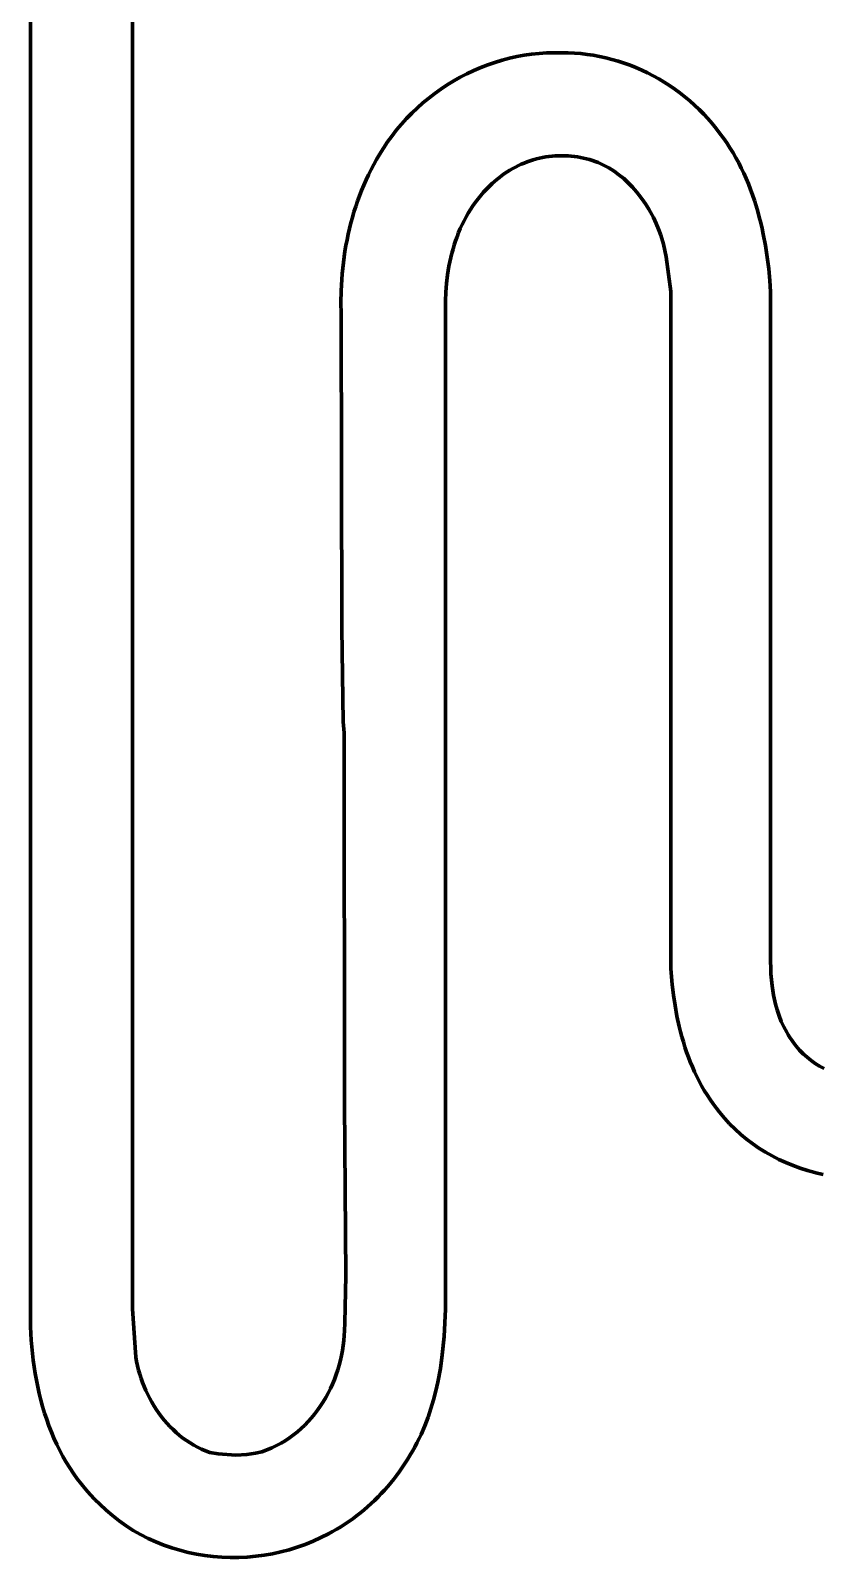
# Model space of a CAD drawing. Header units: millimetres. Extents: x 0 to 494, y 0 to 218.
# Drawn here: x 79.5 to 82.88, y 74.68 to 81.2 of the extents above; entities that cross this region are included whole.
import ezdxf

# ---------------------------------------------------------------- set-up
doc = ezdxf.new("R2010")
doc.units = ezdxf.units.MM
doc.layers.add('color#000000ff', color=7, linetype='Continuous', lineweight=100)
doc.layers.add('color#ffffffff', color=7, linetype='Continuous', lineweight=100)

msp = doc.modelspace()

# ---------------------------------------------------------------- linework, layer by layer
at = {"layer": 'color#000000ff'}
for p, q in [((79.9358, 75.7461), (79.936, 81.336)), ((79.5013, 81.2988), (79.5011, 75.6695)), ((81.4234, 81.0462), (81.3938, 81.0335)), ((81.4534, 81.0579), (81.4234, 81.0462)), ((81.4838, 81.0684), (81.4534, 81.0579)), ((81.5146, 81.0778), (81.4838, 81.0684)), ((81.5457, 81.086), (81.5146, 81.0778)), ((81.577, 81.0931), (81.5457, 81.086)), ((81.6086, 81.0989), (81.577, 81.0931)), ((81.6405, 81.1035), (81.6086, 81.0989)), ((81.6725, 81.1068), (81.6405, 81.1035)), ((81.7047, 81.1088), (81.6725, 81.1068)), ((81.7369, 81.1096), (81.7047, 81.1088)), ((81.7693, 81.1089), (81.7369, 81.1096)), ((81.7964, 81.1088), (81.7693, 81.1089)), ((81.8235, 81.1077), (81.7964, 81.1088)), ((81.8506, 81.1056), (81.8235, 81.1077)), ((81.8775, 81.1025), (81.8506, 81.1056)), ((81.9043, 81.0986), (81.8775, 81.1025)), ((81.9309, 81.0937), (81.9043, 81.0986)), ((81.9574, 81.0879), (81.9309, 81.0937)), ((81.9837, 81.0812), (81.9574, 81.0879)), ((82.0097, 81.0737), (81.9837, 81.0812)), ((82.0355, 81.0653), (82.0097, 81.0737)), ((82.061, 81.0561), (82.0355, 81.0653)), ((82.0862, 81.046), (82.061, 81.0561)), ((82.1111, 81.0352), (82.0862, 81.046)), ((81.308, 80.989), (81.2805, 80.9722)), ((81.3361, 81.0049), (81.308, 80.989)), ((81.3647, 81.0197), (81.3361, 81.0049)), ((81.3938, 81.0335), (81.3647, 81.0197)), ((82.1356, 81.0236), (82.1111, 81.0352)), ((82.1598, 81.0111), (82.1356, 81.0236)), ((82.1836, 80.998), (82.1598, 81.0111)), ((82.2069, 80.9841), (82.1836, 80.998)), ((82.2298, 80.9694), (82.2069, 80.9841)), ((81.2018, 80.916), (81.1769, 80.8955)), ((81.2274, 80.9357), (81.2018, 80.916)), ((81.2536, 80.9544), (81.2274, 80.9357)), ((81.2805, 80.9722), (81.2536, 80.9544)), ((82.2522, 80.9541), (82.2298, 80.9694)), ((82.2742, 80.938), (82.2522, 80.9541)), ((82.2956, 80.9213), (82.2742, 80.938)), ((82.3164, 80.9039), (82.2956, 80.9213)), ((81.1295, 80.8518), (81.107, 80.8288)), ((81.1528, 80.8741), (81.1295, 80.8518)), ((81.1769, 80.8955), (81.1528, 80.8741)), ((82.3367, 80.8859), (82.3164, 80.9039)), ((82.3564, 80.8672), (82.3367, 80.8859)), ((82.3755, 80.8479), (82.3564, 80.8672)), ((81.0853, 80.8049), (81.0645, 80.7803)), ((81.107, 80.8288), (81.0853, 80.8049)), ((82.3939, 80.8281), (82.3755, 80.8479)), ((82.4117, 80.8076), (82.3939, 80.8281)), ((82.4288, 80.7866), (82.4117, 80.8076)), ((82.4451, 80.765), (82.4288, 80.7866)), ((81.0258, 80.7289), (81.0079, 80.7021)), ((81.0447, 80.755), (81.0258, 80.7289)), ((81.0645, 80.7803), (81.0447, 80.755)), ((82.46, 80.7449), (82.4451, 80.765)), ((82.4743, 80.7244), (82.46, 80.7449)), ((82.4879, 80.7035), (82.4743, 80.7244)), ((80.9786, 80.6536), (80.9667, 80.6322)), ((80.9911, 80.6747), (80.9786, 80.6536)), ((81.0079, 80.7021), (80.9911, 80.6747)), ((81.6481, 80.6521), (81.6613, 80.6558)), ((81.6613, 80.6558), (81.6745, 80.6591)), ((81.6745, 80.6591), (81.6879, 80.6619)), ((81.6879, 80.6619), (81.7014, 80.6644)), ((81.7014, 80.6644), (81.7149, 80.6663)), ((81.7149, 80.6663), (81.7284, 80.6679)), ((81.7284, 80.6679), (81.742, 80.669)), ((81.742, 80.669), (81.7557, 80.6697)), ((81.7557, 80.6697), (81.7693, 80.6699)), ((81.7693, 80.6699), (81.783, 80.6696)), ((81.783, 80.6696), (81.7967, 80.6689)), ((81.7967, 80.6689), (81.8103, 80.6677)), ((81.8103, 80.6677), (81.8239, 80.666)), ((81.8239, 80.666), (81.837, 80.6645)), ((81.837, 80.6645), (81.8499, 80.6625)), ((81.8499, 80.6625), (81.8627, 80.66)), ((81.8627, 80.66), (81.8754, 80.657)), ((81.8754, 80.657), (81.8879, 80.6536)), ((81.8879, 80.6536), (81.9002, 80.6497)), ((82.5009, 80.6823), (82.4879, 80.7035)), ((82.5133, 80.6608), (82.5009, 80.6823)), ((82.5251, 80.639), (82.5133, 80.6608)), ((80.9444, 80.5887), (80.934, 80.5666)), ((80.9553, 80.6106), (80.9444, 80.5887)), ((80.9667, 80.6322), (80.9553, 80.6106)), ((81.514, 80.5856), (81.5251, 80.5935)), ((81.5251, 80.5935), (81.5365, 80.6011)), ((81.5365, 80.6011), (81.5482, 80.6083)), ((81.5482, 80.6083), (81.56, 80.6151)), ((81.56, 80.6151), (81.5721, 80.6215)), ((81.5721, 80.6215), (81.5843, 80.6276)), ((81.5843, 80.6276), (81.5968, 80.6333)), ((81.5968, 80.6333), (81.6094, 80.6386)), ((81.6094, 80.6386), (81.6222, 80.6435)), ((81.6222, 80.6435), (81.6351, 80.648)), ((81.6351, 80.648), (81.6481, 80.6521)), ((81.9002, 80.6497), (81.9124, 80.6453)), ((81.9124, 80.6453), (81.9244, 80.6406)), ((81.9244, 80.6406), (81.9363, 80.6354)), ((81.9363, 80.6354), (81.9479, 80.6298)), ((81.9479, 80.6298), (81.9594, 80.6238)), ((81.9594, 80.6238), (81.9707, 80.6175)), ((81.9707, 80.6175), (81.9926, 80.6037)), ((81.9926, 80.6037), (82.0137, 80.5885)), ((82.0137, 80.5885), (82.0339, 80.5721)), ((82.5363, 80.6169), (82.5251, 80.639)), ((82.547, 80.5946), (82.5363, 80.6169)), ((82.557, 80.5719), (82.547, 80.5946)), ((80.9242, 80.5443), (80.9148, 80.5217)), ((80.934, 80.5666), (80.9242, 80.5443)), ((81.436, 80.5142), (81.4489, 80.5278)), ((81.4489, 80.5278), (81.4623, 80.5411)), ((81.4623, 80.5411), (81.472, 80.5507)), ((81.472, 80.5507), (81.4821, 80.5599)), ((81.4821, 80.5599), (81.4924, 80.5688)), ((81.4924, 80.5688), (81.5031, 80.5774)), ((81.5031, 80.5774), (81.514, 80.5856)), ((82.0339, 80.5721), (82.0532, 80.5545)), ((82.0532, 80.5545), (82.0714, 80.5358)), ((82.0714, 80.5358), (82.0886, 80.5162)), ((82.5666, 80.5491), (82.557, 80.5719)), ((82.5756, 80.526), (82.5666, 80.5491)), ((82.5841, 80.5027), (82.5756, 80.526)), ((80.8976, 80.476), (80.8897, 80.4529)), ((80.906, 80.4989), (80.8976, 80.476)), ((80.9148, 80.5217), (80.906, 80.4989)), ((81.3899, 80.4557), (81.4006, 80.4709)), ((81.4006, 80.4709), (81.4119, 80.4857)), ((81.4119, 80.4857), (81.4236, 80.5001)), ((81.4236, 80.5001), (81.436, 80.5142)), ((82.0886, 80.5162), (82.1047, 80.4958)), ((82.1047, 80.4958), (82.1196, 80.4745)), ((82.1196, 80.4745), (82.1266, 80.4637)), ((82.1266, 80.4637), (82.1344, 80.4524)), ((82.5921, 80.4791), (82.5841, 80.5027)), ((82.5996, 80.4554), (82.5921, 80.4791)), ((80.8754, 80.4061), (80.869, 80.3825)), ((80.8823, 80.4296), (80.8754, 80.4061)), ((80.8897, 80.4529), (80.8823, 80.4296)), ((81.3522, 80.392), (81.3609, 80.4084)), ((81.3609, 80.4084), (81.3701, 80.4245)), ((81.3701, 80.4245), (81.3797, 80.4403)), ((81.3797, 80.4403), (81.3899, 80.4557)), ((82.1344, 80.4524), (82.1419, 80.4409)), ((82.1419, 80.4409), (82.1489, 80.4293)), ((82.1489, 80.4293), (82.1618, 80.4055)), ((82.1618, 80.4055), (82.1732, 80.381)), ((82.6066, 80.4316), (82.5996, 80.4554)), ((82.6131, 80.4075), (82.6066, 80.4316)), ((82.6192, 80.3834), (82.6131, 80.4075)), ((80.8576, 80.335), (80.8526, 80.311)), ((80.8631, 80.3588), (80.8576, 80.335)), ((80.869, 80.3825), (80.8631, 80.3588)), ((81.3225, 80.3241), (81.3292, 80.3414)), ((81.3292, 80.3414), (81.3364, 80.3585)), ((81.3364, 80.3585), (81.3441, 80.3754)), ((81.3441, 80.3754), (81.3522, 80.392)), ((82.1732, 80.381), (82.1833, 80.356)), ((82.1833, 80.356), (82.1921, 80.3305)), ((82.1921, 80.3305), (82.2033, 80.2915)), ((82.6248, 80.3591), (82.6192, 80.3834)), ((82.6301, 80.3347), (82.6248, 80.3591)), ((82.6393, 80.2857), (82.6301, 80.3347)), ((80.8439, 80.2628), (80.8403, 80.2386)), ((80.848, 80.2869), (80.8439, 80.2628)), ((80.8526, 80.311), (80.848, 80.2869)), ((81.3002, 80.253), (81.3051, 80.271)), ((81.3051, 80.271), (81.3104, 80.2889)), ((81.3104, 80.2889), (81.3162, 80.3066)), ((81.3162, 80.3066), (81.3225, 80.3241)), ((82.2033, 80.2915), (82.215, 80.2384)), ((82.6469, 80.2364), (82.6393, 80.2857)), ((80.8371, 80.2143), (80.8343, 80.1899)), ((80.8403, 80.2386), (80.8371, 80.2143)), ((81.282, 80.1614), (81.288, 80.1983)), ((81.288, 80.1983), (81.2916, 80.2167)), ((81.2916, 80.2167), (81.2957, 80.2349)), ((81.2957, 80.2349), (81.3002, 80.253)), ((82.215, 80.2384), (82.2348, 80.0904)), ((82.6531, 80.1869), (82.6469, 80.2364)), ((80.8301, 80.1411), (80.8286, 80.1167)), ((80.832, 80.1655), (80.8301, 80.1411)), ((80.8343, 80.1899), (80.832, 80.1655)), ((81.2775, 80.1244), (81.282, 80.1614)), ((82.6579, 80.1375), (82.6531, 80.1869)), ((82.6615, 80.0882), (82.6579, 80.1375)), ((80.8276, 80.0922), (80.8267, 80.0434)), ((80.8286, 80.1167), (80.8276, 80.0922)), ((81.2731, 80.0502), (81.2746, 80.0873)), ((81.2746, 80.0873), (81.2775, 80.1244)), ((82.2348, 80.0904), (82.2355, 77.198)), ((82.6615, 77.2548), (82.6615, 80.0882)), ((80.8267, 80.0434), (80.8275, 79.9946)), ((81.2734, 75.7646), (81.2731, 80.0502)), ((80.8275, 79.9946), (80.8309, 78.6524)), ((80.8309, 78.6524), (80.8355, 78.2519)), ((80.8355, 78.2519), (80.8398, 78.2058)), ((80.8398, 78.2058), (80.8419, 76.6224)), ((82.2355, 77.198), (82.2413, 77.1306)), ((82.663, 77.1768), (82.6615, 77.2548)), ((82.6678, 77.1245), (82.663, 77.1768)), ((82.2413, 77.1306), (82.2466, 77.0856)), ((82.2466, 77.0856), (82.2533, 77.0406)), ((82.6738, 77.0856), (82.6678, 77.1245)), ((82.6821, 77.0472), (82.6738, 77.0856)), ((82.2533, 77.0406), (82.2615, 76.9959)), ((82.6891, 77.0221), (82.6821, 77.0472)), ((82.6974, 76.9974), (82.6891, 77.0221)), ((82.2615, 76.9959), (82.2711, 76.9514)), ((82.2711, 76.9514), (82.2766, 76.9293)), ((82.7069, 76.9732), (82.6974, 76.9974)), ((82.7178, 76.9496), (82.7069, 76.9732)), ((82.7301, 76.9266), (82.7178, 76.9496)), ((82.2766, 76.9293), (82.2824, 76.9074)), ((82.2824, 76.9074), (82.2887, 76.8856)), ((82.2887, 76.8856), (82.2955, 76.8639)), ((82.7369, 76.9154), (82.7301, 76.9266)), ((82.744, 76.9044), (82.7369, 76.9154)), ((82.7515, 76.8936), (82.744, 76.9044)), ((82.7577, 76.8845), (82.7515, 76.8936)), ((82.7711, 76.8669), (82.7577, 76.8845)), ((82.2955, 76.8639), (82.3027, 76.8424)), ((82.3027, 76.8424), (82.3103, 76.8211)), ((82.3103, 76.8211), (82.3185, 76.8)), ((82.7854, 76.8504), (82.7711, 76.8669)), ((82.8008, 76.8348), (82.7854, 76.8504)), ((82.8171, 76.8202), (82.8008, 76.8348)), ((82.8342, 76.8066), (82.8171, 76.8202)), ((82.8521, 76.7941), (82.8342, 76.8066)), ((82.3185, 76.8), (82.3271, 76.7791)), ((82.3271, 76.7791), (82.3363, 76.7585)), ((82.3363, 76.7585), (82.346, 76.7381)), ((82.8707, 76.7826), (82.8521, 76.7941)), ((82.89, 76.7722), (82.8707, 76.7826)), ((82.346, 76.7381), (82.3562, 76.718)), ((82.3562, 76.718), (82.3669, 76.6981)), ((82.3669, 76.6981), (82.3782, 76.6786)), ((82.3782, 76.6786), (82.3901, 76.6593)), ((80.8419, 76.6224), (80.8472, 75.8867)), ((82.3901, 76.6593), (82.4026, 76.6404)), ((82.4026, 76.6404), (82.4157, 76.6218)), ((82.4157, 76.6218), (82.4293, 76.6036)), ((82.4293, 76.6036), (82.4436, 76.5857)), ((82.4436, 76.5857), (82.4644, 76.5604)), ((82.4644, 76.5604), (82.4864, 76.5361)), ((82.4864, 76.5361), (82.5095, 76.513)), ((82.5095, 76.513), (82.5336, 76.491)), ((82.5336, 76.491), (82.5587, 76.4702)), ((82.5587, 76.4702), (82.5848, 76.4506)), ((82.5848, 76.4506), (82.6117, 76.4321)), ((82.6117, 76.4321), (82.6395, 76.4148)), ((82.6395, 76.4148), (82.6679, 76.3987)), ((82.6679, 76.3987), (82.697, 76.3838)), ((82.697, 76.3838), (82.7267, 76.3701)), ((82.7267, 76.3701), (82.757, 76.3576)), ((82.757, 76.3576), (82.7877, 76.3463)), ((82.7877, 76.3463), (82.8188, 76.3363)), ((82.8188, 76.3363), (82.8344, 76.3317)), ((82.8344, 76.3317), (82.8603, 76.3254)), ((82.8603, 76.3254), (82.8863, 76.3201)), ((80.8472, 75.8867), (80.8435, 75.6861)), ((81.273, 75.7451), (81.2734, 75.7646)), ((79.9508, 75.5388), (79.9358, 75.7461)), ((81.2672, 75.6276), (81.273, 75.7451)), ((79.5011, 75.6695), (79.5024, 75.641)), ((79.5024, 75.641), (79.5042, 75.6125)), ((80.8422, 75.6526), (80.841, 75.6315)), ((80.8435, 75.6861), (80.8422, 75.6526)), ((79.5042, 75.6125), (79.5065, 75.5839)), ((79.5065, 75.5839), (79.5093, 75.5552)), ((80.8332, 75.5682), (80.8291, 75.5473)), ((80.8365, 75.5893), (80.8332, 75.5682)), ((80.8391, 75.6104), (80.8365, 75.5893)), ((80.841, 75.6315), (80.8391, 75.6104)), ((81.2595, 75.5495), (81.2672, 75.6276)), ((79.5093, 75.5552), (79.5127, 75.5266)), ((79.5127, 75.5266), (79.5166, 75.498)), ((79.9542, 75.5205), (79.9508, 75.5388)), ((79.9581, 75.5024), (79.9542, 75.5205)), ((80.8189, 75.5057), (80.8128, 75.4851)), ((80.8244, 75.5264), (80.8189, 75.5057)), ((80.8291, 75.5473), (80.8244, 75.5264)), ((81.2512, 75.4912), (81.2595, 75.5495)), ((79.5166, 75.498), (79.5211, 75.4694)), ((79.5211, 75.4694), (79.5262, 75.441)), ((79.5262, 75.441), (79.5319, 75.4126)), ((79.9627, 75.4844), (79.9581, 75.5024)), ((79.9678, 75.4665), (79.9627, 75.4844)), ((79.9734, 75.4487), (79.9678, 75.4665)), ((79.9797, 75.4312), (79.9734, 75.4487)), ((80.7984, 75.4447), (80.7902, 75.4249)), ((80.8059, 75.4648), (80.7984, 75.4447)), ((80.8128, 75.4851), (80.8059, 75.4648)), ((81.2405, 75.4334), (81.2512, 75.4912)), ((79.5319, 75.4126), (79.5382, 75.3844)), ((79.5382, 75.3844), (79.5452, 75.3563)), ((79.9865, 75.4138), (79.9797, 75.4312)), ((79.9938, 75.3967), (79.9865, 75.4138)), ((80.0017, 75.3798), (79.9938, 75.3967)), ((80.0101, 75.3632), (80.0017, 75.3798)), ((80.7718, 75.3862), (80.7616, 75.3674)), ((80.7813, 75.4054), (80.7718, 75.3862)), ((80.7902, 75.4249), (80.7813, 75.4054)), ((81.2221, 75.3573), (81.2319, 75.3952)), ((81.2319, 75.3952), (81.2405, 75.4334)), ((79.5452, 75.3563), (79.5528, 75.3284)), ((79.5528, 75.3284), (79.5611, 75.3008)), ((80.0191, 75.3468), (80.0101, 75.3632)), ((80.0286, 75.3309), (80.0191, 75.3468)), ((80.0386, 75.3152), (80.0286, 75.3309)), ((80.0492, 75.3), (80.0386, 75.3152)), ((80.727, 75.3136), (80.7142, 75.2966)), ((80.7392, 75.331), (80.727, 75.3136)), ((80.7507, 75.349), (80.7392, 75.331)), ((80.7616, 75.3674), (80.7507, 75.349)), ((81.1984, 75.2827), (81.211, 75.3198)), ((81.211, 75.3198), (81.2221, 75.3573)), ((79.5611, 75.3008), (79.57, 75.2734)), ((79.57, 75.2734), (79.5797, 75.2463)), ((79.5797, 75.2463), (79.5901, 75.2195)), ((80.0603, 75.2851), (80.0492, 75.3)), ((80.0718, 75.2706), (80.0603, 75.2851)), ((80.0839, 75.2566), (80.0718, 75.2706)), ((80.0965, 75.2431), (80.0839, 75.2566)), ((80.1096, 75.2301), (80.0965, 75.2431)), ((80.6719, 75.249), (80.6566, 75.2344)), ((80.6866, 75.2643), (80.6719, 75.249)), ((80.7007, 75.2801), (80.6866, 75.2643)), ((80.7142, 75.2966), (80.7007, 75.2801)), ((81.1688, 75.2098), (81.1844, 75.246)), ((81.1844, 75.246), (81.1984, 75.2827)), ((79.5901, 75.2195), (79.6012, 75.193)), ((79.6012, 75.193), (79.613, 75.1669)), ((80.1231, 75.2175), (80.1096, 75.2301)), ((80.1372, 75.2056), (80.1231, 75.2175)), ((80.1517, 75.1941), (80.1372, 75.2056)), ((80.1667, 75.1833), (80.1517, 75.1941)), ((80.1821, 75.1731), (80.1667, 75.1833)), ((80.5891, 75.1829), (80.5707, 75.1719)), ((80.6069, 75.1946), (80.5891, 75.1829)), ((80.624, 75.2072), (80.6069, 75.1946)), ((80.6406, 75.2204), (80.624, 75.2072)), ((80.6566, 75.2344), (80.6406, 75.2204)), ((81.151, 75.1732), (81.1601, 75.1915)), ((81.1601, 75.1915), (81.1688, 75.2098)), ((79.613, 75.1669), (79.6257, 75.1412)), ((79.6257, 75.1412), (79.6391, 75.1159)), ((79.6391, 75.1159), (79.6532, 75.0911)), ((80.198, 75.1635), (80.1821, 75.1731)), ((80.2144, 75.1546), (80.198, 75.1635)), ((80.2312, 75.1464), (80.2144, 75.1546)), ((80.2485, 75.1389), (80.2312, 75.1464)), ((80.2661, 75.1321), (80.2485, 75.1389)), ((80.303, 75.1262), (80.2661, 75.1321)), ((80.3778, 75.1209), (80.303, 75.1262)), ((80.4244, 75.1232), (80.3778, 75.1209)), ((80.4612, 75.1289), (80.4244, 75.1232)), ((80.4883, 75.1357), (80.4612, 75.1289)), ((80.5148, 75.1449), (80.4883, 75.1357)), ((80.5321, 75.1525), (80.5148, 75.1449)), ((80.5517, 75.1618), (80.5321, 75.1525)), ((80.5707, 75.1719), (80.5517, 75.1618)), ((81.1108, 75.1023), (81.1214, 75.1197)), ((81.1214, 75.1197), (81.1316, 75.1374)), ((81.1316, 75.1374), (81.1415, 75.1552)), ((81.1415, 75.1552), (81.151, 75.1732)), ((79.6532, 75.0911), (79.6682, 75.0667)), ((79.6682, 75.0667), (79.684, 75.0429)), ((81.0646, 75.035), (81.0767, 75.0515)), ((81.0767, 75.0515), (81.0884, 75.0682)), ((81.0884, 75.0682), (81.0998, 75.0851)), ((81.0998, 75.0851), (81.1108, 75.1023)), ((79.684, 75.0429), (79.7007, 75.0196)), ((79.7007, 75.0196), (79.7182, 74.9968)), ((79.7182, 74.9968), (79.7366, 74.9747)), ((81.0128, 74.972), (81.0263, 74.9874)), ((81.0263, 74.9874), (81.0394, 75.003)), ((81.0394, 75.003), (81.0522, 75.0189)), ((81.0522, 75.0189), (81.0646, 75.035)), ((79.7366, 74.9747), (79.7559, 74.9531)), ((79.7559, 74.9531), (79.776, 74.9322)), ((79.776, 74.9322), (79.7971, 74.912)), ((80.9557, 74.914), (80.9704, 74.928)), ((80.9704, 74.928), (80.9849, 74.9424)), ((80.9849, 74.9424), (80.999, 74.957)), ((80.999, 74.957), (81.0128, 74.972)), ((79.7971, 74.912), (79.8235, 74.8866)), ((79.8235, 74.8866), (79.851, 74.8627)), ((79.851, 74.8627), (79.8796, 74.8402)), ((80.877, 74.8495), (80.8933, 74.8616)), ((80.8933, 74.8616), (80.9094, 74.8742)), ((80.9094, 74.8742), (80.9251, 74.8871)), ((80.9251, 74.8871), (80.9405, 74.9004)), ((80.9405, 74.9004), (80.9557, 74.914)), ((79.8796, 74.8402), (79.9092, 74.8193)), ((79.9092, 74.8193), (79.9397, 74.7999)), ((79.9397, 74.7999), (79.9711, 74.782)), ((80.7406, 74.7688), (80.7728, 74.7856)), ((80.7728, 74.7856), (80.7909, 74.7951)), ((80.7909, 74.7951), (80.8087, 74.8051)), ((80.8087, 74.8051), (80.8262, 74.8156)), ((80.8262, 74.8156), (80.8434, 74.8265)), ((80.8434, 74.8265), (80.8604, 74.8378)), ((80.8604, 74.8378), (80.877, 74.8495)), ((79.9711, 74.782), (80.0033, 74.7656)), ((80.0033, 74.7656), (80.0363, 74.7507)), ((80.0363, 74.7507), (80.0698, 74.7373)), ((80.0698, 74.7373), (80.104, 74.7254)), ((80.104, 74.7254), (80.1387, 74.715)), ((80.6054, 74.7169), (80.6401, 74.7277)), ((80.6401, 74.7277), (80.6742, 74.7399)), ((80.6742, 74.7399), (80.7078, 74.7536)), ((80.7078, 74.7536), (80.7406, 74.7688)), ((80.1387, 74.715), (80.1739, 74.7061)), ((80.1739, 74.7061), (80.2094, 74.6987)), ((80.2094, 74.6987), (80.2453, 74.6928)), ((80.2453, 74.6928), (80.2813, 74.6884)), ((80.2813, 74.6884), (80.3176, 74.6856)), ((80.3176, 74.6856), (80.354, 74.6842)), ((80.354, 74.6842), (80.3903, 74.6844)), ((80.3903, 74.6844), (80.4267, 74.686)), ((80.4267, 74.686), (80.4629, 74.6892)), ((80.4629, 74.6892), (80.499, 74.6939)), ((80.499, 74.6939), (80.5348, 74.7)), ((80.5348, 74.7), (80.5703, 74.7077)), ((80.5703, 74.7077), (80.6054, 74.7169))]:
    msp.add_line(p, q, dxfattribs=at)
at = {"layer": 'color#ffffffff'}
for p, q in [((79.936, 81.336), (79.9358, 75.7461)), ((79.5011, 75.6695), (79.5013, 81.2988)), ((81.3938, 81.0335), (81.4234, 81.0462)), ((81.4234, 81.0462), (81.4534, 81.0579)), ((81.4534, 81.0579), (81.4838, 81.0684)), ((81.4838, 81.0684), (81.5146, 81.0778)), ((81.5146, 81.0778), (81.5457, 81.086)), ((81.5457, 81.086), (81.577, 81.0931)), ((81.577, 81.0931), (81.6086, 81.0989)), ((81.6086, 81.0989), (81.6405, 81.1035)), ((81.6405, 81.1035), (81.6725, 81.1068)), ((81.6725, 81.1068), (81.7047, 81.1088)), ((81.7047, 81.1088), (81.7369, 81.1096)), ((81.7369, 81.1096), (81.7693, 81.1089)), ((81.7693, 81.1089), (81.7964, 81.1088)), ((81.7964, 81.1088), (81.8235, 81.1077)), ((81.8235, 81.1077), (81.8506, 81.1056)), ((81.8506, 81.1056), (81.8775, 81.1025)), ((81.8775, 81.1025), (81.9043, 81.0986)), ((81.9043, 81.0986), (81.9309, 81.0937)), ((81.9309, 81.0937), (81.9574, 81.0879)), ((81.9574, 81.0879), (81.9837, 81.0812)), ((81.9837, 81.0812), (82.0097, 81.0737)), ((82.0097, 81.0737), (82.0355, 81.0653)), ((82.0355, 81.0653), (82.061, 81.0561)), ((82.061, 81.0561), (82.0862, 81.046)), ((82.0862, 81.046), (82.1111, 81.0352)), ((81.2805, 80.9722), (81.308, 80.989)), ((81.308, 80.989), (81.3361, 81.0049)), ((81.3361, 81.0049), (81.3647, 81.0197)), ((81.3647, 81.0197), (81.3938, 81.0335)), ((82.1111, 81.0352), (82.1356, 81.0236)), ((82.1356, 81.0236), (82.1598, 81.0111)), ((82.1598, 81.0111), (82.1836, 80.998)), ((82.1836, 80.998), (82.2069, 80.9841)), ((82.2069, 80.9841), (82.2298, 80.9694)), ((81.1769, 80.8955), (81.2018, 80.916)), ((81.2018, 80.916), (81.2274, 80.9357)), ((81.2274, 80.9357), (81.2536, 80.9544)), ((81.2536, 80.9544), (81.2805, 80.9722)), ((82.2298, 80.9694), (82.2522, 80.9541)), ((82.2522, 80.9541), (82.2742, 80.938)), ((82.2742, 80.938), (82.2956, 80.9213)), ((82.2956, 80.9213), (82.3164, 80.9039)), ((81.107, 80.8288), (81.1295, 80.8518)), ((81.1295, 80.8518), (81.1528, 80.8741)), ((81.1528, 80.8741), (81.1769, 80.8955)), ((82.3164, 80.9039), (82.3367, 80.8859)), ((82.3367, 80.8859), (82.3564, 80.8672)), ((82.3564, 80.8672), (82.3755, 80.8479)), ((81.0645, 80.7803), (81.0853, 80.8049)), ((81.0853, 80.8049), (81.107, 80.8288)), ((82.3755, 80.8479), (82.3939, 80.8281)), ((82.3939, 80.8281), (82.4117, 80.8076)), ((82.4117, 80.8076), (82.4288, 80.7866)), ((82.4288, 80.7866), (82.4451, 80.765)), ((81.0079, 80.7021), (81.0258, 80.7289)), ((81.0258, 80.7289), (81.0447, 80.755)), ((81.0447, 80.755), (81.0645, 80.7803)), ((82.4451, 80.765), (82.46, 80.7449)), ((82.46, 80.7449), (82.4743, 80.7244)), ((82.4743, 80.7244), (82.4879, 80.7035)), ((80.9667, 80.6322), (80.9786, 80.6536)), ((80.9786, 80.6536), (80.9911, 80.6747)), ((80.9911, 80.6747), (81.0079, 80.7021)), ((81.6613, 80.6558), (81.6481, 80.6521)), ((81.6745, 80.6591), (81.6613, 80.6558)), ((81.6879, 80.6619), (81.6745, 80.6591)), ((81.7014, 80.6644), (81.6879, 80.6619)), ((81.7149, 80.6663), (81.7014, 80.6644)), ((81.7284, 80.6679), (81.7149, 80.6663)), ((81.742, 80.669), (81.7284, 80.6679)), ((81.7557, 80.6697), (81.742, 80.669)), ((81.7693, 80.6699), (81.7557, 80.6697)), ((81.783, 80.6696), (81.7693, 80.6699)), ((81.7967, 80.6689), (81.783, 80.6696)), ((81.8103, 80.6677), (81.7967, 80.6689)), ((81.8239, 80.666), (81.8103, 80.6677)), ((81.837, 80.6645), (81.8239, 80.666)), ((81.8499, 80.6625), (81.837, 80.6645)), ((81.8627, 80.66), (81.8499, 80.6625)), ((81.8754, 80.657), (81.8627, 80.66)), ((81.8879, 80.6536), (81.8754, 80.657)), ((81.9002, 80.6497), (81.8879, 80.6536)), ((82.4879, 80.7035), (82.5009, 80.6823)), ((82.5009, 80.6823), (82.5133, 80.6608)), ((82.5133, 80.6608), (82.5251, 80.639)), ((80.934, 80.5666), (80.9444, 80.5887)), ((80.9444, 80.5887), (80.9553, 80.6106)), ((80.9553, 80.6106), (80.9667, 80.6322)), ((81.5251, 80.5935), (81.514, 80.5856)), ((81.5365, 80.6011), (81.5251, 80.5935)), ((81.5482, 80.6083), (81.5365, 80.6011)), ((81.56, 80.6151), (81.5482, 80.6083)), ((81.5721, 80.6215), (81.56, 80.6151)), ((81.5843, 80.6276), (81.5721, 80.6215)), ((81.5968, 80.6333), (81.5843, 80.6276)), ((81.6094, 80.6386), (81.5968, 80.6333)), ((81.6222, 80.6435), (81.6094, 80.6386)), ((81.6351, 80.648), (81.6222, 80.6435)), ((81.6481, 80.6521), (81.6351, 80.648)), ((81.9124, 80.6453), (81.9002, 80.6497)), ((81.9244, 80.6406), (81.9124, 80.6453)), ((81.9363, 80.6354), (81.9244, 80.6406)), ((81.9479, 80.6298), (81.9363, 80.6354)), ((81.9594, 80.6238), (81.9479, 80.6298)), ((81.9707, 80.6175), (81.9594, 80.6238)), ((81.9926, 80.6037), (81.9707, 80.6175)), ((82.0137, 80.5885), (81.9926, 80.6037)), ((82.0339, 80.5721), (82.0137, 80.5885)), ((82.5251, 80.639), (82.5363, 80.6169)), ((82.5363, 80.6169), (82.547, 80.5946)), ((82.547, 80.5946), (82.557, 80.5719)), ((80.9148, 80.5217), (80.9242, 80.5443)), ((80.9242, 80.5443), (80.934, 80.5666)), ((81.4489, 80.5278), (81.436, 80.5142)), ((81.4623, 80.5411), (81.4489, 80.5278)), ((81.472, 80.5507), (81.4623, 80.5411)), ((81.4821, 80.5599), (81.472, 80.5507)), ((81.4924, 80.5688), (81.4821, 80.5599)), ((81.5031, 80.5774), (81.4924, 80.5688)), ((81.514, 80.5856), (81.5031, 80.5774)), ((82.0532, 80.5545), (82.0339, 80.5721)), ((82.0714, 80.5358), (82.0532, 80.5545)), ((82.0886, 80.5162), (82.0714, 80.5358)), ((82.557, 80.5719), (82.5666, 80.5491)), ((82.5666, 80.5491), (82.5756, 80.526)), ((82.5756, 80.526), (82.5841, 80.5027)), ((80.8897, 80.4529), (80.8976, 80.476)), ((80.8976, 80.476), (80.906, 80.4989)), ((80.906, 80.4989), (80.9148, 80.5217)), ((81.4006, 80.4709), (81.3899, 80.4557)), ((81.4119, 80.4857), (81.4006, 80.4709)), ((81.4236, 80.5001), (81.4119, 80.4857)), ((81.436, 80.5142), (81.4236, 80.5001)), ((82.1047, 80.4958), (82.0886, 80.5162)), ((82.1196, 80.4745), (82.1047, 80.4958)), ((82.1266, 80.4637), (82.1196, 80.4745)), ((82.1344, 80.4524), (82.1266, 80.4637)), ((82.5841, 80.5027), (82.5921, 80.4791)), ((82.5921, 80.4791), (82.5996, 80.4554)), ((80.869, 80.3825), (80.8754, 80.4061)), ((80.8754, 80.4061), (80.8823, 80.4296)), ((80.8823, 80.4296), (80.8897, 80.4529)), ((81.3609, 80.4084), (81.3522, 80.392)), ((81.3701, 80.4245), (81.3609, 80.4084)), ((81.3797, 80.4403), (81.3701, 80.4245)), ((81.3899, 80.4557), (81.3797, 80.4403)), ((82.1419, 80.4409), (82.1344, 80.4524)), ((82.1489, 80.4293), (82.1419, 80.4409)), ((82.1618, 80.4055), (82.1489, 80.4293)), ((82.1732, 80.381), (82.1618, 80.4055)), ((82.5996, 80.4554), (82.6066, 80.4316)), ((82.6066, 80.4316), (82.6131, 80.4075)), ((82.6131, 80.4075), (82.6192, 80.3834)), ((80.8526, 80.311), (80.8576, 80.335)), ((80.8576, 80.335), (80.8631, 80.3588)), ((80.8631, 80.3588), (80.869, 80.3825)), ((81.3292, 80.3414), (81.3225, 80.3241)), ((81.3364, 80.3585), (81.3292, 80.3414)), ((81.3441, 80.3754), (81.3364, 80.3585)), ((81.3522, 80.392), (81.3441, 80.3754)), ((82.1833, 80.356), (82.1732, 80.381)), ((82.1921, 80.3305), (82.1833, 80.356)), ((82.2033, 80.2915), (82.1921, 80.3305)), ((82.6192, 80.3834), (82.6248, 80.3591)), ((82.6248, 80.3591), (82.6301, 80.3347)), ((82.6301, 80.3347), (82.6393, 80.2857)), ((80.8403, 80.2386), (80.8439, 80.2628)), ((80.8439, 80.2628), (80.848, 80.2869)), ((80.848, 80.2869), (80.8526, 80.311)), ((81.3051, 80.271), (81.3002, 80.253)), ((81.3104, 80.2889), (81.3051, 80.271)), ((81.3162, 80.3066), (81.3104, 80.2889)), ((81.3225, 80.3241), (81.3162, 80.3066)), ((82.215, 80.2384), (82.2033, 80.2915)), ((82.6393, 80.2857), (82.6469, 80.2364)), ((80.8343, 80.1899), (80.8371, 80.2143)), ((80.8371, 80.2143), (80.8403, 80.2386)), ((81.288, 80.1983), (81.282, 80.1614)), ((81.2916, 80.2167), (81.288, 80.1983)), ((81.2957, 80.2349), (81.2916, 80.2167)), ((81.3002, 80.253), (81.2957, 80.2349)), ((82.2348, 80.0904), (82.215, 80.2384)), ((82.6469, 80.2364), (82.6531, 80.1869)), ((80.8286, 80.1167), (80.8301, 80.1411)), ((80.8301, 80.1411), (80.832, 80.1655)), ((80.832, 80.1655), (80.8343, 80.1899)), ((81.282, 80.1614), (81.2775, 80.1244)), ((82.6531, 80.1869), (82.6579, 80.1375)), ((82.6579, 80.1375), (82.6615, 80.0882)), ((80.8267, 80.0434), (80.8276, 80.0922)), ((80.8276, 80.0922), (80.8286, 80.1167)), ((81.2746, 80.0873), (81.2731, 80.0502)), ((81.2775, 80.1244), (81.2746, 80.0873)), ((82.2355, 77.198), (82.2348, 80.0904)), ((82.6615, 80.0882), (82.6615, 77.2548)), ((80.8275, 79.9946), (80.8267, 80.0434)), ((81.2731, 80.0502), (81.2734, 75.7646)), ((80.8309, 78.6524), (80.8275, 79.9946)), ((80.8355, 78.2519), (80.8309, 78.6524)), ((80.8398, 78.2058), (80.8355, 78.2519)), ((80.8419, 76.6224), (80.8398, 78.2058)), ((82.2413, 77.1306), (82.2355, 77.198)), ((82.6615, 77.2548), (82.663, 77.1768)), ((82.663, 77.1768), (82.6678, 77.1245)), ((82.2466, 77.0856), (82.2413, 77.1306)), ((82.2533, 77.0406), (82.2466, 77.0856)), ((82.6678, 77.1245), (82.6738, 77.0856)), ((82.6738, 77.0856), (82.6821, 77.0472)), ((82.2615, 76.9959), (82.2533, 77.0406)), ((82.6821, 77.0472), (82.6891, 77.0221)), ((82.6891, 77.0221), (82.6974, 76.9974)), ((82.2711, 76.9514), (82.2615, 76.9959)), ((82.2766, 76.9293), (82.2711, 76.9514)), ((82.6974, 76.9974), (82.7069, 76.9732)), ((82.7069, 76.9732), (82.7178, 76.9496)), ((82.7178, 76.9496), (82.7301, 76.9266)), ((82.2824, 76.9074), (82.2766, 76.9293)), ((82.2887, 76.8856), (82.2824, 76.9074)), ((82.2955, 76.8639), (82.2887, 76.8856)), ((82.7301, 76.9266), (82.7369, 76.9154)), ((82.7369, 76.9154), (82.744, 76.9044)), ((82.744, 76.9044), (82.7515, 76.8936)), ((82.7515, 76.8936), (82.7577, 76.8845)), ((82.7577, 76.8845), (82.7711, 76.8669)), ((82.3027, 76.8424), (82.2955, 76.8639)), ((82.3103, 76.8211), (82.3027, 76.8424)), ((82.3185, 76.8), (82.3103, 76.8211)), ((82.7711, 76.8669), (82.7854, 76.8504)), ((82.7854, 76.8504), (82.8008, 76.8348)), ((82.8008, 76.8348), (82.8171, 76.8202)), ((82.8171, 76.8202), (82.8342, 76.8066)), ((82.8342, 76.8066), (82.8521, 76.7941)), ((82.3271, 76.7791), (82.3185, 76.8)), ((82.3363, 76.7585), (82.3271, 76.7791)), ((82.346, 76.7381), (82.3363, 76.7585)), ((82.8521, 76.7941), (82.8707, 76.7826)), ((82.8707, 76.7826), (82.89, 76.7722)), ((82.3562, 76.718), (82.346, 76.7381)), ((82.3669, 76.6981), (82.3562, 76.718)), ((82.3782, 76.6786), (82.3669, 76.6981)), ((82.3901, 76.6593), (82.3782, 76.6786)), ((80.8472, 75.8867), (80.8419, 76.6224)), ((82.4026, 76.6404), (82.3901, 76.6593)), ((82.4157, 76.6218), (82.4026, 76.6404)), ((82.4293, 76.6036), (82.4157, 76.6218)), ((82.4436, 76.5857), (82.4293, 76.6036)), ((82.4644, 76.5604), (82.4436, 76.5857)), ((82.4864, 76.5361), (82.4644, 76.5604)), ((82.5095, 76.513), (82.4864, 76.5361)), ((82.5336, 76.491), (82.5095, 76.513)), ((82.5587, 76.4702), (82.5336, 76.491)), ((82.5848, 76.4506), (82.5587, 76.4702)), ((82.6117, 76.4321), (82.5848, 76.4506)), ((82.6395, 76.4148), (82.6117, 76.4321)), ((82.6679, 76.3987), (82.6395, 76.4148)), ((82.697, 76.3838), (82.6679, 76.3987)), ((82.7267, 76.3701), (82.697, 76.3838)), ((82.757, 76.3576), (82.7267, 76.3701)), ((82.7877, 76.3463), (82.757, 76.3576)), ((82.8188, 76.3363), (82.7877, 76.3463)), ((82.8344, 76.3317), (82.8188, 76.3363)), ((82.8603, 76.3254), (82.8344, 76.3317)), ((82.8863, 76.3201), (82.8603, 76.3254)), ((80.8435, 75.6861), (80.8472, 75.8867)), ((81.2734, 75.7646), (81.273, 75.7451)), ((79.9358, 75.7461), (79.9508, 75.5388)), ((81.273, 75.7451), (81.2672, 75.6276)), ((79.5024, 75.641), (79.5011, 75.6695)), ((79.5042, 75.6125), (79.5024, 75.641)), ((80.841, 75.6315), (80.8422, 75.6526)), ((80.8422, 75.6526), (80.8435, 75.6861)), ((79.5065, 75.5839), (79.5042, 75.6125)), ((79.5093, 75.5552), (79.5065, 75.5839)), ((80.8291, 75.5473), (80.8332, 75.5682)), ((80.8332, 75.5682), (80.8365, 75.5893)), ((80.8365, 75.5893), (80.8391, 75.6104)), ((80.8391, 75.6104), (80.841, 75.6315)), ((81.2672, 75.6276), (81.2595, 75.5495)), ((79.5127, 75.5266), (79.5093, 75.5552)), ((79.5166, 75.498), (79.5127, 75.5266)), ((79.9508, 75.5388), (79.9542, 75.5205)), ((79.9542, 75.5205), (79.9581, 75.5024)), ((80.8128, 75.4851), (80.8189, 75.5057)), ((80.8189, 75.5057), (80.8244, 75.5264)), ((80.8244, 75.5264), (80.8291, 75.5473)), ((81.2595, 75.5495), (81.2512, 75.4912)), ((79.5211, 75.4694), (79.5166, 75.498)), ((79.5262, 75.441), (79.5211, 75.4694)), ((79.5319, 75.4126), (79.5262, 75.441)), ((79.9581, 75.5024), (79.9627, 75.4844)), ((79.9627, 75.4844), (79.9678, 75.4665)), ((79.9678, 75.4665), (79.9734, 75.4487)), ((79.9734, 75.4487), (79.9797, 75.4312)), ((80.7902, 75.4249), (80.7984, 75.4447)), ((80.7984, 75.4447), (80.8059, 75.4648)), ((80.8059, 75.4648), (80.8128, 75.4851)), ((81.2512, 75.4912), (81.2405, 75.4334)), ((79.5382, 75.3844), (79.5319, 75.4126)), ((79.5452, 75.3563), (79.5382, 75.3844)), ((79.9797, 75.4312), (79.9865, 75.4138)), ((79.9865, 75.4138), (79.9938, 75.3967)), ((79.9938, 75.3967), (80.0017, 75.3798)), ((80.0017, 75.3798), (80.0101, 75.3632)), ((80.7616, 75.3674), (80.7718, 75.3862)), ((80.7718, 75.3862), (80.7813, 75.4054)), ((80.7813, 75.4054), (80.7902, 75.4249)), ((81.2319, 75.3952), (81.2221, 75.3573)), ((81.2405, 75.4334), (81.2319, 75.3952)), ((79.5528, 75.3284), (79.5452, 75.3563)), ((79.5611, 75.3008), (79.5528, 75.3284)), ((80.0101, 75.3632), (80.0191, 75.3468)), ((80.0191, 75.3468), (80.0286, 75.3309)), ((80.0286, 75.3309), (80.0386, 75.3152)), ((80.0386, 75.3152), (80.0492, 75.3)), ((80.7142, 75.2966), (80.727, 75.3136)), ((80.727, 75.3136), (80.7392, 75.331)), ((80.7392, 75.331), (80.7507, 75.349)), ((80.7507, 75.349), (80.7616, 75.3674)), ((81.211, 75.3198), (81.1984, 75.2827)), ((81.2221, 75.3573), (81.211, 75.3198)), ((79.57, 75.2734), (79.5611, 75.3008)), ((79.5797, 75.2463), (79.57, 75.2734)), ((79.5901, 75.2195), (79.5797, 75.2463)), ((80.0492, 75.3), (80.0603, 75.2851)), ((80.0603, 75.2851), (80.0718, 75.2706)), ((80.0718, 75.2706), (80.0839, 75.2566)), ((80.0839, 75.2566), (80.0965, 75.2431)), ((80.0965, 75.2431), (80.1096, 75.2301)), ((80.6566, 75.2344), (80.6719, 75.249)), ((80.6719, 75.249), (80.6866, 75.2643)), ((80.6866, 75.2643), (80.7007, 75.2801)), ((80.7007, 75.2801), (80.7142, 75.2966)), ((81.1844, 75.246), (81.1688, 75.2098)), ((81.1984, 75.2827), (81.1844, 75.246)), ((79.6012, 75.193), (79.5901, 75.2195)), ((79.613, 75.1669), (79.6012, 75.193)), ((80.1096, 75.2301), (80.1231, 75.2175)), ((80.1231, 75.2175), (80.1372, 75.2056)), ((80.1372, 75.2056), (80.1517, 75.1941)), ((80.1517, 75.1941), (80.1667, 75.1833)), ((80.1667, 75.1833), (80.1821, 75.1731)), ((80.5707, 75.1719), (80.5891, 75.1829)), ((80.5891, 75.1829), (80.6069, 75.1946)), ((80.6069, 75.1946), (80.624, 75.2072)), ((80.624, 75.2072), (80.6406, 75.2204)), ((80.6406, 75.2204), (80.6566, 75.2344)), ((81.1601, 75.1915), (81.151, 75.1732)), ((81.1688, 75.2098), (81.1601, 75.1915)), ((79.6257, 75.1412), (79.613, 75.1669)), ((79.6391, 75.1159), (79.6257, 75.1412)), ((79.6532, 75.0911), (79.6391, 75.1159)), ((80.1821, 75.1731), (80.198, 75.1635)), ((80.198, 75.1635), (80.2144, 75.1546)), ((80.2144, 75.1546), (80.2312, 75.1464)), ((80.2312, 75.1464), (80.2485, 75.1389)), ((80.2485, 75.1389), (80.2661, 75.1321)), ((80.2661, 75.1321), (80.303, 75.1262)), ((80.303, 75.1262), (80.3778, 75.1209)), ((80.3778, 75.1209), (80.4244, 75.1232)), ((80.4244, 75.1232), (80.4612, 75.1289)), ((80.4612, 75.1289), (80.4883, 75.1357)), ((80.4883, 75.1357), (80.5148, 75.1449)), ((80.5148, 75.1449), (80.5321, 75.1525)), ((80.5321, 75.1525), (80.5517, 75.1618)), ((80.5517, 75.1618), (80.5707, 75.1719)), ((81.1214, 75.1197), (81.1108, 75.1023)), ((81.1316, 75.1374), (81.1214, 75.1197)), ((81.1415, 75.1552), (81.1316, 75.1374)), ((81.151, 75.1732), (81.1415, 75.1552)), ((79.6682, 75.0667), (79.6532, 75.0911)), ((79.684, 75.0429), (79.6682, 75.0667)), ((81.0767, 75.0515), (81.0646, 75.035)), ((81.0884, 75.0682), (81.0767, 75.0515)), ((81.0998, 75.0851), (81.0884, 75.0682)), ((81.1108, 75.1023), (81.0998, 75.0851)), ((79.7007, 75.0196), (79.684, 75.0429)), ((79.7182, 74.9968), (79.7007, 75.0196)), ((79.7366, 74.9747), (79.7182, 74.9968)), ((81.0263, 74.9874), (81.0128, 74.972)), ((81.0394, 75.003), (81.0263, 74.9874)), ((81.0522, 75.0189), (81.0394, 75.003)), ((81.0646, 75.035), (81.0522, 75.0189)), ((79.7559, 74.9531), (79.7366, 74.9747)), ((79.776, 74.9322), (79.7559, 74.9531)), ((79.7971, 74.912), (79.776, 74.9322)), ((80.9704, 74.928), (80.9557, 74.914)), ((80.9849, 74.9424), (80.9704, 74.928)), ((80.999, 74.957), (80.9849, 74.9424)), ((81.0128, 74.972), (80.999, 74.957)), ((79.8235, 74.8866), (79.7971, 74.912)), ((79.851, 74.8627), (79.8235, 74.8866)), ((79.8796, 74.8402), (79.851, 74.8627)), ((80.8933, 74.8616), (80.877, 74.8495)), ((80.9094, 74.8742), (80.8933, 74.8616)), ((80.9251, 74.8871), (80.9094, 74.8742)), ((80.9405, 74.9004), (80.9251, 74.8871)), ((80.9557, 74.914), (80.9405, 74.9004)), ((79.9092, 74.8193), (79.8796, 74.8402)), ((79.9397, 74.7999), (79.9092, 74.8193)), ((79.9711, 74.782), (79.9397, 74.7999)), ((80.7728, 74.7856), (80.7406, 74.7688)), ((80.7909, 74.7951), (80.7728, 74.7856)), ((80.8087, 74.8051), (80.7909, 74.7951)), ((80.8262, 74.8156), (80.8087, 74.8051)), ((80.8434, 74.8265), (80.8262, 74.8156)), ((80.8604, 74.8378), (80.8434, 74.8265)), ((80.877, 74.8495), (80.8604, 74.8378)), ((80.0033, 74.7656), (79.9711, 74.782)), ((80.0363, 74.7507), (80.0033, 74.7656)), ((80.0698, 74.7373), (80.0363, 74.7507)), ((80.104, 74.7254), (80.0698, 74.7373)), ((80.1387, 74.715), (80.104, 74.7254)), ((80.6401, 74.7277), (80.6054, 74.7169)), ((80.6742, 74.7399), (80.6401, 74.7277)), ((80.7078, 74.7536), (80.6742, 74.7399)), ((80.7406, 74.7688), (80.7078, 74.7536)), ((80.1739, 74.7061), (80.1387, 74.715)), ((80.2094, 74.6987), (80.1739, 74.7061)), ((80.2453, 74.6928), (80.2094, 74.6987)), ((80.2813, 74.6884), (80.2453, 74.6928)), ((80.3176, 74.6856), (80.2813, 74.6884)), ((80.354, 74.6842), (80.3176, 74.6856)), ((80.3903, 74.6844), (80.354, 74.6842)), ((80.4267, 74.686), (80.3903, 74.6844)), ((80.4629, 74.6892), (80.4267, 74.686)), ((80.499, 74.6939), (80.4629, 74.6892)), ((80.5348, 74.7), (80.499, 74.6939)), ((80.5703, 74.7077), (80.5348, 74.7)), ((80.6054, 74.7169), (80.5703, 74.7077))]:
    msp.add_line(p, q, dxfattribs=at)

doc.saveas('drawing.dxf')
